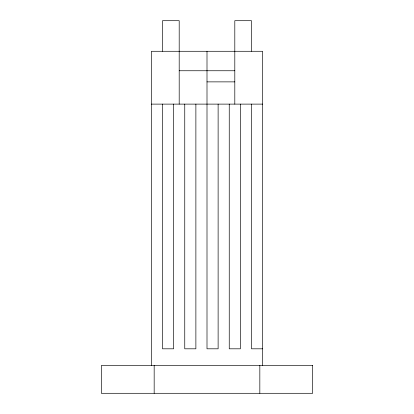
<?xml version="1.0" encoding="UTF-8"?>
<svg xmlns="http://www.w3.org/2000/svg" width="414" height="414" viewBox="0 0 414 414"><rect width="100%" height="100%" fill="white"/><g stroke="black" fill="none" stroke-linecap="round" stroke-linejoin="round"><path stroke-width="0.62" d="M179.195 70.753L234.805 70.753M207 81.874L234.805 81.874M151.389 104.116L262.611 104.116M262.611 348.811L251.489 348.811L251.489 104.116M262.611 365.495L262.611 51.284L151.389 51.284L151.389 365.495M259.832 365.495L259.832 393.3M251.489 51.284L251.489 20.7L234.805 20.7L234.805 104.116M240.368 104.116L240.368 348.811L229.247 348.811L229.247 104.116M218.121 104.116L218.121 348.811L207 348.811L207 51.284M195.879 104.116L195.879 348.811L184.753 348.811L184.753 104.116M179.195 104.116L179.195 20.7L162.511 20.7L162.511 51.284M173.632 104.116L173.632 348.811L162.511 348.811L162.511 104.116M154.168 365.495L154.168 393.3M312.663 365.495L101.337 365.495L101.337 393.3L312.663 393.3L312.663 365.495"/></g></svg>
